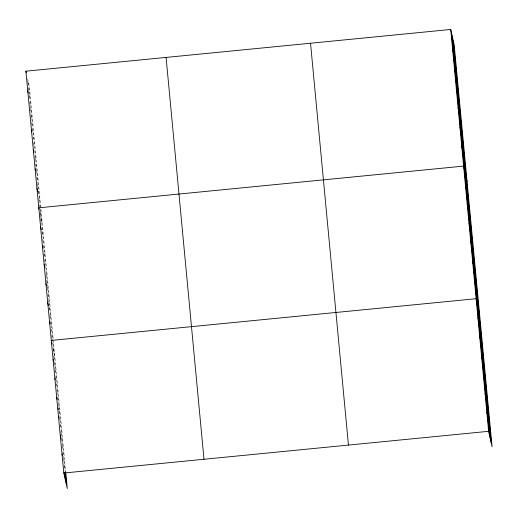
<?xml version="1.0" encoding="UTF-8"?>
<svg xmlns="http://www.w3.org/2000/svg" width="518" height="518" viewBox="0 0 518 518"><rect width="100%" height="100%" fill="white"/><g stroke="black" fill="none" stroke-linecap="round" stroke-linejoin="round"><path stroke-width="0.39" stroke-dasharray="2.59 1.94" d="M27.596 78.788L29.364 86.687L65.708 471.956M40.054 213.468L40.346 214.769M40.488 215.417L42.256 223.316M53.147 348.692L54.766 355.924M28.496 82.796L45.778 265.993M45.849 266.783L65.216 472.015M27.817 81.132L28.186 85.036M28.484 88.157L28.704 90.501M29.144 95.182L29.364 97.526M29.811 102.208L30.031 104.552M30.4 108.456L30.763 112.361M31.061 115.482L31.43 119.386M31.721 122.507L31.941 124.851M32.388 129.532L32.53 131.099M33.12 137.341L33.269 138.902M33.638 142.806L34.007 146.711M34.965 156.863L35.256 159.984M35.625 163.889L35.846 166.226M36.292 170.914L36.513 173.258M36.882 177.162L37.173 180.283M37.542 184.188L37.84 187.309M38.203 191.213L38.5 194.334M38.869 198.239L39.09 200.583M39.53 205.264L39.679 206.824M40.119 211.512L40.417 214.633M40.786 218.57L41.084 221.73M42.055 231.993L42.424 235.936M42.722 239.096L43.02 242.256M43.395 246.199L43.693 249.359M44.062 253.302L44.36 256.462M44.658 259.615L44.885 261.985M45.998 273.828L46.225 276.198M46.594 280.141L46.892 283.301M47.267 287.244L47.565 290.404M47.934 294.347L48.232 297.507M48.53 300.667L48.679 302.24M49.204 307.77L49.424 310.133M49.87 314.873L50.168 318.033M50.544 321.976L50.842 325.136M51.211 329.079L51.36 330.659M51.806 335.392L52.033 337.762M53.076 348.815L53.373 351.968M53.742 355.918L54.04 359.078M54.416 363.021L54.714 366.181M55.012 369.334L55.309 372.494M55.679 376.444L55.827 378.017M56.352 383.547L56.572 385.91M56.948 389.86L57.317 393.803M57.615 396.963L57.763 398.543M58.359 404.856L58.508 406.436M58.955 411.169L59.181 413.539M59.551 417.489L59.777 419.852M60.224 424.592L60.444 426.961M60.891 431.695L61.189 434.855M61.487 438.008L61.784 441.168M62.16 445.111L62.458 448.271M62.827 452.22L63.054 454.584M63.423 458.534L63.72 461.687M64.096 465.637L64.394 468.796"/><path stroke-width="0.78" d="M65.786 472.746L67.275 488.532L63.811 473.031L25.9 71.186L450.725 29.468L454.189 44.969L492.1 446.814L488.636 431.313L450.725 29.468M51.301 340.423L476.126 298.705L479.59 314.206M63.811 473.031L488.636 431.313M452.564 48.983L453.392 52.694M454.409 68.505L455.238 72.209M456.248 88.021L457.077 91.731M458.093 107.537L458.922 111.247M459.932 127.059L460.761 130.769M461.771 146.575L462.6 150.285M467.081 181.591L463.616 166.097L38.792 207.815L39.122 209.298M465.404 185.036L466.232 188.746M467.191 203.982L468.019 207.692M468.978 222.928L469.807 226.638M470.765 241.874L471.594 245.577M472.552 260.813L473.381 264.523M474.339 279.759L475.168 283.469M477.913 317.651L478.742 321.354M479.7 336.59L480.529 340.3M481.487 355.536L482.316 359.246M483.275 374.482L484.103 378.192M485.062 393.427L485.89 397.131M486.849 412.367L487.678 416.077M25.9 71.186L26.23 72.669M27.739 90.708L28.237 92.929M31.423 129.74L31.922 131.967M33.269 149.262L33.929 152.227M35.107 168.777L35.438 170.26M36.946 188.299L37.613 191.265M40.579 226.761L41.239 229.727M42.366 245.707L42.696 247.19M44.153 264.646L44.813 267.618M45.94 283.592L46.439 285.819M47.727 302.538L48.388 305.503M49.514 321.484L50.013 323.705M51.8 342.651L52.13 344.133M53.089 359.369L53.587 361.596M54.876 378.315L55.206 379.798M56.663 397.254L57.161 399.482M58.45 416.2L58.78 417.683M60.237 435.146L60.897 438.111M62.024 454.092L62.354 455.575M453.321 41.077L491.232 442.922M452.421 37.069L490.332 438.914M451.554 33.178L489.465 435.023M310.535 43.234L348.446 445.079M166.09 57.42L204.001 459.265M65.287 472.805L66.408 484.641M64.763 472.74L65.508 480.633M58.158 408.067L58.307 409.647M64.264 472.798L64.64 476.741"/></g></svg>
